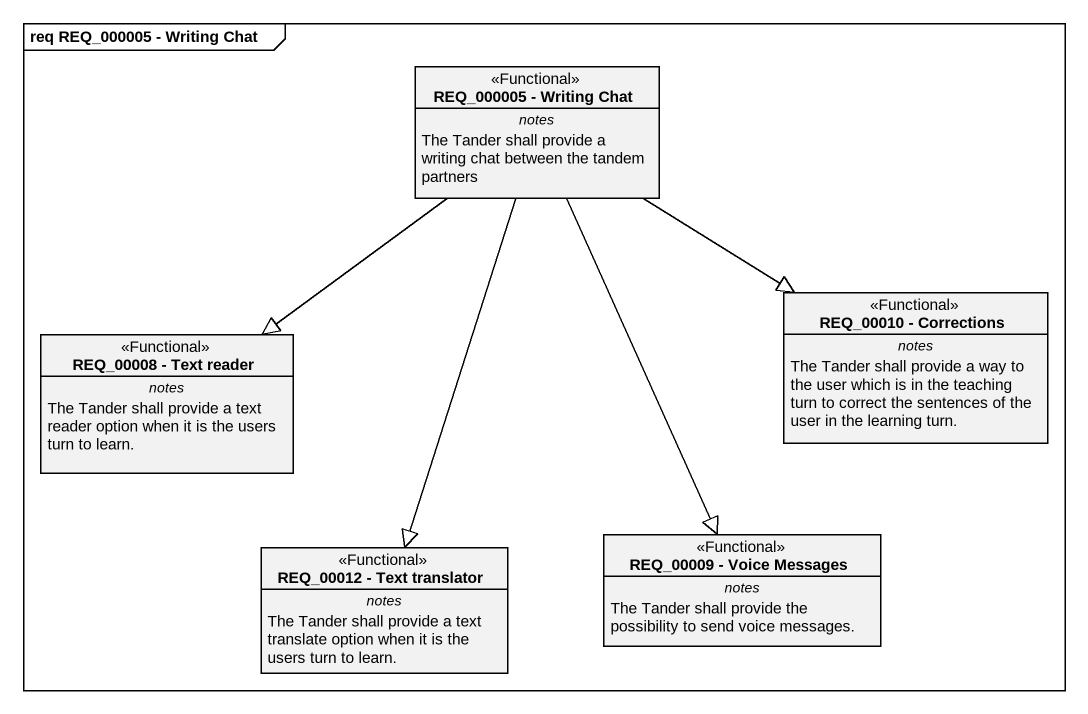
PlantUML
@startuml
mainframe req REQ_000005 - Writing Chat
hide circle
hide empty members
class "REQ_000005 - Writing Chat" as REQ_000005_Writing_Chat <<Functional>> {
  -- notes --
  The Tander shall provide a writing chat between the tandem partners
}
class "REQ_00008 - Text reader" as REQ_00008_Text_reader <<Functional>> {
  -- notes --
  The Tander shall provide a text reader option when it is the users turn to learn.
}
class "REQ_00010 - Corrections" as REQ_00010_Corrections <<Functional>> {
  -- notes --
  The Tander shall provide a way to the user which is in the teaching turn to correct the sentences of the user in the learning turn.
}
class "REQ_00012 - Text translator" as REQ_00012_Text_translator <<Functional>> {
  -- notes --
  The Tander shall provide a text translate option when it is the users turn to learn.
}
class "REQ_00009 - Voice Messages" as REQ_00009_Voice_Messages <<Functional>> {
  -- notes --
  The Tander shall provide the possibility to send voice messages.
}
REQ_000005_Writing_Chat --|> REQ_00008_Text_reader
REQ_000005_Writing_Chat --|> REQ_00010_Corrections
REQ_000005_Writing_Chat --|> REQ_00012_Text_translator
REQ_000005_Writing_Chat --|> REQ_00009_Voice_Messages
@enduml
